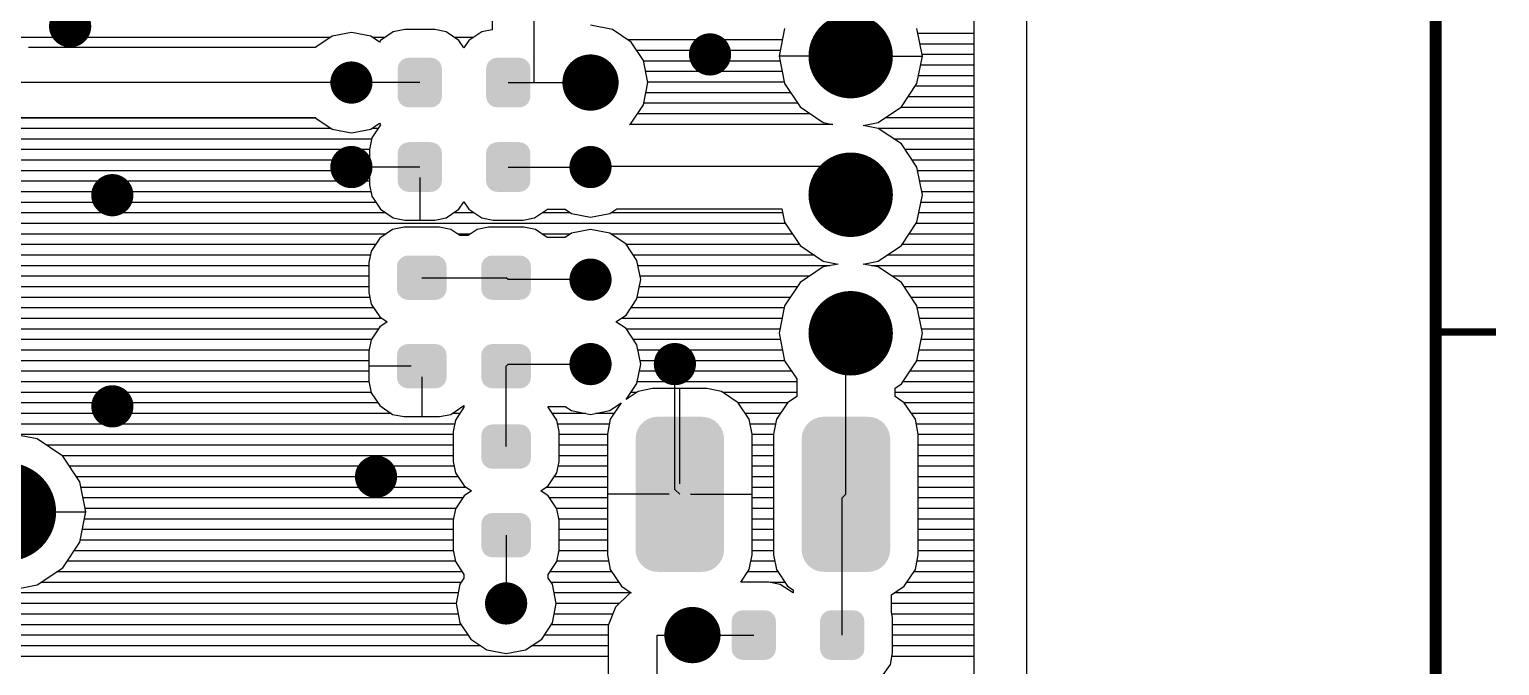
# Model space of a CAD drawing. Extents: x 295 to 953, y 10 to 290.
# Drawn here: x 823.6 to 884.6, y 181.2 to 207.6 of the extents above; entities that cross this region are included whole.
import ezdxf

# ---------------------------------------------------------------- set-up
doc = ezdxf.new("R2010")
doc.units = 0
doc.header["$LTSCALE"] = 5
doc.header["$MEASUREMENT"] = 0
doc.layers.get('0').update_dxf_attribs({"linetype": 'CONTINUOUS', "lineweight": 25})
doc.layers.add('DV-PEI-A6_BOT', color=7, linetype='CONTINUOUS')
doc.layers.add('테두리', color=3, linetype='CONTINUOUS')

# ---------------------------------------------------------------- blocks, each defined once
blk = doc.blocks.new('C')
at = {"layer": '테두리'}
blk.add_line((405, 285), (405, 15), dxfattribs=at)
for points, const_width in [([(15, 285), (15, 15), (405, 15), (405, 285), (15, 285)], 0.5), ([(407.5, 195), (405, 195)], 0.3)]:
    blk.add_lwpolyline(points, dxfattribs=dict(at, const_width=const_width))

msp = doc.modelspace()

# ---------------------------------------------------------------- linework, layer by layer
for points, const_width in [([(825.686, 207.692, -1), (824.81, 207.692, -1)], 0.876), ([(858.548, 206.454, -1), (856.795, 206.454, -1)], 1.753), ([(852.268, 206.524, -1), (851.391, 206.524, -1)], 0.876), ([(847.448, 205.356, -1), (846.28, 205.356, -1)], 1.168), ([(837.37, 205.356, -1), (836.494, 205.356, -1)], 0.876), ([(837.37, 201.85, -1), (836.494, 201.85, -1)], 0.876), ([(847.302, 201.85, -1), (846.426, 201.85, -1)], 0.876), ([(858.548, 200.7, -1), (856.795, 200.7, -1)], 1.753), ([(827.439, 200.682, -1), (826.563, 200.682, -1)], 0.876), ([(847.302, 197.177, -1), (846.426, 197.177, -1)], 0.876), ([(858.548, 194.951, -1), (856.795, 194.951, -1)], 1.753), ([(847.302, 193.672, -1), (846.426, 193.672, -1)], 0.876), ([(850.807, 193.672, -1), (849.931, 193.672, -1)], 0.876), ([(827.439, 191.919, -1), (826.563, 191.919, -1)], 0.876), ([(823.642, 187.537, -1), (821.597, 187.537, -1)], 2.045), ([(838.393, 188.998, -1), (837.517, 188.998, -1)], 0.876), ([(843.797, 183.74, -1), (842.92, 183.74, -1)], 0.876), ([(851.683, 182.426, -1), (850.515, 182.426, -1)], 1.168)]:
    msp.add_lwpolyline(points, format="xyb", close=True, dxfattribs=dict(const_width=const_width))
for points in [[(840.692, 205.931), (840.672, 206.059), (838.851, 205.931), (838.873, 206.059)], [(840.692, 205.928), (840.692, 205.931), (838.851, 205.928), (838.851, 205.931)], [(840.692, 204.783), (840.692, 205.928), (838.851, 204.783), (838.851, 205.928)], [(840.672, 206.059), (840.665, 206.075), (838.873, 206.059), (838.876, 206.075)], [(840.665, 206.075), (840.608, 206.191), (838.876, 206.075), (838.937, 206.191)], [(840.608, 206.191), (840.596, 206.204), (838.937, 206.191), (838.944, 206.204)], [(840.596, 206.204), (840.507, 206.295), (838.944, 206.204), (839.04, 206.295)], [(840.507, 206.295), (840.488, 206.305), (839.04, 206.295), (839.05, 206.305)], [(840.488, 206.305), (840.377, 206.363), (839.05, 206.305), (839.171, 206.363)], [(840.377, 206.363), (840.347, 206.367), (839.171, 206.363), (839.181, 206.367)], [(840.347, 206.367), (840.233, 206.386), (839.181, 206.367), (839.31, 206.386)], [(840.233, 206.386), (840.233, 206.39), (839.31, 206.386), (839.31, 206.39)], [(844.366, 205.931), (844.347, 206.059), (842.526, 205.931), (842.548, 206.059)], [(844.366, 205.928), (844.366, 205.931), (842.526, 205.928), (842.526, 205.931)], [(844.366, 204.783), (844.366, 205.928), (842.526, 204.783), (842.526, 205.928)], [(844.347, 206.059), (844.339, 206.075), (842.548, 206.059), (842.55, 206.075)], [(844.339, 206.075), (844.283, 206.191), (842.55, 206.075), (842.612, 206.191)], [(844.283, 206.191), (844.27, 206.204), (842.612, 206.191), (842.619, 206.204)], [(844.27, 206.204), (844.181, 206.295), (842.619, 206.204), (842.714, 206.295)], [(844.181, 206.295), (844.163, 206.305), (842.714, 206.295), (842.724, 206.305)], [(844.163, 206.305), (844.052, 206.363), (842.724, 206.305), (842.846, 206.363)], [(844.052, 206.363), (844.022, 206.367), (842.846, 206.363), (842.856, 206.367)], [(844.022, 206.367), (843.908, 206.386), (842.856, 206.367), (842.985, 206.386)], [(843.908, 206.386), (843.908, 206.39), (842.985, 206.386), (842.985, 206.39)], [(840.692, 204.78), (840.692, 204.783), (838.851, 204.78), (838.851, 204.783)], [(840.67, 204.652), (840.692, 204.78), (838.871, 204.652), (838.851, 204.78)], [(840.667, 204.636), (840.67, 204.652), (838.878, 204.636), (838.871, 204.652)], [(840.606, 204.52), (840.667, 204.636), (838.935, 204.52), (838.878, 204.636)], [(844.366, 204.78), (844.366, 204.783), (842.526, 204.78), (842.526, 204.783)], [(844.344, 204.652), (844.366, 204.78), (842.546, 204.652), (842.526, 204.78)], [(844.342, 204.636), (844.344, 204.652), (842.553, 204.636), (842.546, 204.652)], [(844.28, 204.52), (844.342, 204.636), (842.609, 204.52), (842.553, 204.636)], [(840.599, 204.507), (840.606, 204.52), (838.947, 204.507), (838.935, 204.52)], [(840.503, 204.416), (840.599, 204.507), (839.036, 204.416), (838.947, 204.507)], [(840.493, 204.406), (840.503, 204.416), (839.055, 204.406), (839.036, 204.416)], [(840.372, 204.349), (840.493, 204.406), (839.166, 204.349), (839.055, 204.406)], [(840.362, 204.344), (840.372, 204.349), (839.196, 204.344), (839.166, 204.349)], [(840.233, 204.325), (840.362, 204.344), (839.31, 204.325), (839.196, 204.344)], [(840.233, 204.322), (840.233, 204.325), (839.31, 204.322), (839.31, 204.325)], [(844.273, 204.507), (844.28, 204.52), (842.622, 204.507), (842.609, 204.52)], [(844.178, 204.416), (844.273, 204.507), (842.711, 204.416), (842.622, 204.507)], [(844.168, 204.406), (844.178, 204.416), (842.729, 204.406), (842.711, 204.416)], [(844.046, 204.349), (844.168, 204.406), (842.841, 204.349), (842.729, 204.406)], [(844.036, 204.344), (844.046, 204.349), (842.871, 204.344), (842.841, 204.349)], [(843.908, 204.325), (844.036, 204.344), (842.985, 204.325), (842.871, 204.344)], [(843.908, 204.322), (843.908, 204.325), (842.985, 204.322), (842.985, 204.325)], [(840.596, 202.699), (840.507, 202.79), (838.944, 202.699), (839.04, 202.79)], [(840.507, 202.79), (840.488, 202.8), (839.04, 202.79), (839.05, 202.8)], [(840.488, 202.8), (840.377, 202.857), (839.05, 202.8), (839.171, 202.857)], [(840.377, 202.857), (840.347, 202.862), (839.171, 202.857), (839.181, 202.862)], [(840.347, 202.862), (840.233, 202.881), (839.181, 202.862), (839.31, 202.881)], [(840.233, 202.881), (840.233, 202.884), (839.31, 202.881), (839.31, 202.884)], [(844.27, 202.699), (844.181, 202.79), (842.619, 202.699), (842.714, 202.79)], [(844.181, 202.79), (844.163, 202.8), (842.714, 202.79), (842.724, 202.8)], [(844.163, 202.8), (844.052, 202.857), (842.724, 202.8), (842.846, 202.857)], [(844.052, 202.857), (844.022, 202.862), (842.846, 202.857), (842.856, 202.862)], [(844.022, 202.862), (843.908, 202.881), (842.856, 202.862), (842.985, 202.881)], [(843.908, 202.881), (843.908, 202.884), (842.985, 202.881), (842.985, 202.884)], [(840.692, 202.426), (840.672, 202.554), (838.851, 202.426), (838.873, 202.554)], [(840.692, 202.423), (840.692, 202.426), (838.851, 202.423), (838.851, 202.426)], [(840.692, 201.278), (840.692, 202.423), (838.851, 201.278), (838.851, 202.423)], [(840.672, 202.554), (840.665, 202.57), (838.873, 202.554), (838.876, 202.57)], [(840.665, 202.57), (840.608, 202.685), (838.876, 202.57), (838.937, 202.685)], [(840.608, 202.685), (840.596, 202.699), (838.937, 202.685), (838.944, 202.699)], [(844.366, 202.426), (844.347, 202.554), (842.526, 202.426), (842.548, 202.554)], [(844.366, 202.423), (844.366, 202.426), (842.526, 202.423), (842.526, 202.426)], [(844.366, 201.278), (844.366, 202.423), (842.526, 201.278), (842.526, 202.423)], [(844.347, 202.554), (844.339, 202.57), (842.548, 202.554), (842.55, 202.57)], [(844.339, 202.57), (844.283, 202.685), (842.55, 202.57), (842.612, 202.685)], [(844.283, 202.685), (844.27, 202.699), (842.612, 202.685), (842.619, 202.699)], [(840.692, 201.275), (840.692, 201.278), (838.851, 201.275), (838.851, 201.278)], [(840.67, 201.147), (840.692, 201.275), (838.871, 201.147), (838.851, 201.275)], [(840.667, 201.131), (840.67, 201.147), (838.878, 201.131), (838.871, 201.147)], [(840.606, 201.015), (840.667, 201.131), (838.935, 201.015), (838.878, 201.131)], [(840.599, 201.002), (840.606, 201.015), (838.947, 201.002), (838.935, 201.015)], [(840.503, 200.911), (840.599, 201.002), (839.036, 200.911), (838.947, 201.002)], [(844.366, 201.275), (844.366, 201.278), (842.526, 201.275), (842.526, 201.278)], [(844.344, 201.147), (844.366, 201.275), (842.546, 201.147), (842.526, 201.275)], [(844.342, 201.131), (844.344, 201.147), (842.553, 201.131), (842.546, 201.147)], [(844.28, 201.015), (844.342, 201.131), (842.609, 201.015), (842.553, 201.131)], [(844.273, 201.002), (844.28, 201.015), (842.622, 201.002), (842.609, 201.015)], [(844.178, 200.911), (844.273, 201.002), (842.711, 200.911), (842.622, 201.002)], [(840.493, 200.901), (840.503, 200.911), (839.055, 200.901), (839.036, 200.911)], [(840.372, 200.843), (840.493, 200.901), (839.166, 200.843), (839.055, 200.901)], [(840.362, 200.839), (840.372, 200.843), (839.196, 200.839), (839.166, 200.843)], [(840.233, 200.82), (840.362, 200.839), (839.31, 200.82), (839.196, 200.839)], [(840.233, 200.816), (840.233, 200.82), (839.31, 200.816), (839.31, 200.82)], [(844.168, 200.901), (844.178, 200.911), (842.729, 200.901), (842.711, 200.911)], [(844.046, 200.843), (844.168, 200.901), (842.841, 200.843), (842.729, 200.901)], [(844.036, 200.839), (844.046, 200.843), (842.871, 200.839), (842.841, 200.843)], [(843.908, 200.82), (844.036, 200.839), (842.985, 200.82), (842.871, 200.839)], [(843.908, 200.816), (843.908, 200.82), (842.985, 200.816), (842.985, 200.82)], [(840.859, 197.864), (840.803, 197.981), (838.845, 197.864), (838.906, 197.981)], [(840.803, 197.981), (840.791, 197.994), (838.906, 197.981), (838.913, 197.994)], [(840.791, 197.994), (840.702, 198.086), (838.913, 197.994), (839.008, 198.086)], [(840.702, 198.086), (840.685, 198.095), (839.008, 198.086), (839.017, 198.095)], [(840.685, 198.095), (840.573, 198.155), (839.017, 198.095), (839.139, 198.155)], [(840.573, 198.155), (840.545, 198.159), (839.139, 198.155), (839.149, 198.159)], [(840.545, 198.159), (840.429, 198.179), (839.149, 198.159), (839.278, 198.179)], [(844.364, 197.864), (844.308, 197.981), (842.351, 197.864), (842.411, 197.981)], [(844.308, 197.981), (844.296, 197.994), (842.411, 197.981), (842.418, 197.994)], [(844.296, 197.994), (844.207, 198.086), (842.418, 197.994), (842.513, 198.086)], [(844.207, 198.086), (844.19, 198.095), (842.513, 198.086), (842.523, 198.095)], [(844.19, 198.095), (844.078, 198.155), (842.523, 198.095), (842.644, 198.155)], [(844.078, 198.155), (844.05, 198.159), (842.644, 198.155), (842.654, 198.159)], [(844.05, 198.159), (843.934, 198.179), (842.654, 198.159), (842.783, 198.179)], [(840.887, 196.797), (840.887, 197.72), (838.819, 196.797), (838.819, 197.72)], [(840.884, 197.72), (840.866, 197.85), (838.822, 197.72), (838.843, 197.85)], [(840.866, 197.85), (840.859, 197.864), (838.843, 197.85), (838.845, 197.864)], [(844.393, 196.797), (844.393, 197.72), (842.324, 196.797), (842.324, 197.72)], [(844.39, 197.72), (844.371, 197.85), (842.327, 197.72), (842.348, 197.85)], [(844.371, 197.85), (844.364, 197.864), (842.348, 197.85), (842.351, 197.864)], [(840.864, 196.668), (840.884, 196.797), (838.841, 196.668), (838.822, 196.797)], [(840.861, 196.653), (840.864, 196.668), (838.848, 196.653), (838.841, 196.668)], [(840.8, 196.536), (840.861, 196.653), (838.904, 196.536), (838.848, 196.653)], [(844.369, 196.668), (844.39, 196.797), (842.346, 196.668), (842.327, 196.797)], [(844.366, 196.653), (844.369, 196.668), (842.353, 196.653), (842.346, 196.668)], [(844.306, 196.536), (844.366, 196.653), (842.409, 196.536), (842.353, 196.653)], [(840.794, 196.524), (840.8, 196.536), (838.916, 196.524), (838.904, 196.536)], [(840.699, 196.431), (840.794, 196.524), (839.005, 196.431), (838.916, 196.524)], [(840.689, 196.422), (840.699, 196.431), (839.022, 196.422), (839.005, 196.431)], [(840.568, 196.363), (840.689, 196.422), (839.134, 196.363), (839.022, 196.422)], [(840.558, 196.358), (840.568, 196.363), (839.162, 196.358), (839.134, 196.363)], [(840.429, 196.338), (840.558, 196.358), (839.278, 196.338), (839.162, 196.358)], [(844.299, 196.524), (844.306, 196.536), (842.421, 196.524), (842.409, 196.536)], [(844.204, 196.431), (844.299, 196.524), (842.51, 196.431), (842.421, 196.524)], [(844.195, 196.422), (844.204, 196.431), (842.527, 196.422), (842.51, 196.431)], [(844.073, 196.363), (844.195, 196.422), (842.639, 196.363), (842.527, 196.422)], [(844.063, 196.358), (844.073, 196.363), (842.667, 196.358), (842.639, 196.363)], [(843.934, 196.338), (844.063, 196.358), (842.783, 196.338), (842.667, 196.358)], [(840.859, 194.19), (840.803, 194.307), (838.845, 194.19), (838.906, 194.307)], [(840.803, 194.307), (840.791, 194.319), (838.906, 194.307), (838.913, 194.319)], [(840.791, 194.319), (840.702, 194.412), (838.913, 194.319), (839.008, 194.412)], [(840.702, 194.412), (840.685, 194.421), (839.008, 194.412), (839.017, 194.421)], [(840.685, 194.421), (840.573, 194.48), (839.017, 194.421), (839.139, 194.48)], [(840.573, 194.48), (840.545, 194.485), (839.139, 194.48), (839.149, 194.485)], [(840.545, 194.485), (840.429, 194.504), (839.149, 194.485), (839.278, 194.504)], [(844.364, 194.19), (844.308, 194.307), (842.351, 194.19), (842.411, 194.307)], [(844.308, 194.307), (844.296, 194.319), (842.411, 194.307), (842.418, 194.319)], [(844.296, 194.319), (844.207, 194.412), (842.418, 194.319), (842.513, 194.412)], [(844.207, 194.412), (844.19, 194.421), (842.513, 194.412), (842.523, 194.421)], [(844.19, 194.421), (844.078, 194.48), (842.523, 194.421), (842.644, 194.48)], [(844.078, 194.48), (844.05, 194.485), (842.644, 194.48), (842.654, 194.485)], [(844.05, 194.485), (843.934, 194.504), (842.654, 194.485), (842.783, 194.504)], [(840.887, 193.122), (840.887, 194.045), (838.819, 193.122), (838.819, 194.045)], [(840.884, 194.045), (840.866, 194.175), (838.822, 194.045), (838.843, 194.175)], [(840.866, 194.175), (840.859, 194.19), (838.843, 194.175), (838.845, 194.19)], [(844.393, 193.122), (844.393, 194.045), (842.324, 193.122), (842.324, 194.045)], [(844.39, 194.045), (844.371, 194.175), (842.327, 194.045), (842.348, 194.175)], [(844.371, 194.175), (844.364, 194.19), (842.348, 194.175), (842.351, 194.19)], [(840.864, 192.993), (840.884, 193.122), (838.841, 192.993), (838.822, 193.122)], [(840.861, 192.978), (840.864, 192.993), (838.848, 192.978), (838.841, 192.993)], [(844.369, 192.993), (844.39, 193.122), (842.346, 192.993), (842.327, 193.122)], [(844.366, 192.978), (844.369, 192.993), (842.353, 192.978), (842.346, 192.993)], [(840.8, 192.861), (840.861, 192.978), (838.904, 192.861), (838.848, 192.978)], [(840.794, 192.849), (840.8, 192.861), (838.916, 192.849), (838.904, 192.861)], [(840.699, 192.756), (840.794, 192.849), (839.005, 192.756), (838.916, 192.849)], [(840.689, 192.747), (840.699, 192.756), (839.022, 192.747), (839.005, 192.756)], [(840.568, 192.688), (840.689, 192.747), (839.134, 192.688), (839.022, 192.747)], [(840.558, 192.683), (840.568, 192.688), (839.162, 192.683), (839.134, 192.688)], [(840.429, 192.664), (840.558, 192.683), (839.278, 192.664), (839.162, 192.683)], [(844.306, 192.861), (844.366, 192.978), (842.409, 192.861), (842.353, 192.978)], [(844.299, 192.849), (844.306, 192.861), (842.421, 192.849), (842.409, 192.861)], [(844.204, 192.756), (844.299, 192.849), (842.51, 192.756), (842.421, 192.849)], [(844.195, 192.747), (844.204, 192.756), (842.527, 192.747), (842.51, 192.756)], [(844.073, 192.688), (844.195, 192.747), (842.639, 192.688), (842.527, 192.747)], [(844.063, 192.683), (844.073, 192.688), (842.667, 192.683), (842.639, 192.688)], [(843.934, 192.664), (844.063, 192.683), (842.783, 192.664), (842.667, 192.683)], [(844.05, 191.149), (843.934, 191.168), (842.654, 191.149), (842.783, 191.168)], [(852.202, 191.146), (852.165, 191.196), (848.939, 191.146), (848.989, 191.196)], [(852.165, 191.196), (852.053, 191.291), (848.989, 191.196), (849.086, 191.291)], [(852.053, 191.291), (852.008, 191.331), (849.086, 191.291), (849.149, 191.331)], [(852.008, 191.331), (851.874, 191.401), (849.149, 191.331), (849.262, 191.401)], [(851.874, 191.401), (851.824, 191.427), (849.262, 191.401), (849.338, 191.427)], [(851.824, 191.427), (851.67, 191.468), (849.338, 191.427), (849.457, 191.468)], [(851.67, 191.468), (851.624, 191.48), (849.457, 191.468), (849.572, 191.48)], [(851.624, 191.48), (851.417, 191.487), (849.572, 191.48), (849.637, 191.487)], [(849.728, 191.487), (849.663, 191.489), (849.637, 191.487), (849.663, 191.489)], [(859.101, 191.146), (859.064, 191.196), (855.838, 191.146), (855.889, 191.196)], [(859.064, 191.196), (858.953, 191.291), (855.889, 191.196), (855.985, 191.291)], [(858.953, 191.291), (858.907, 191.331), (855.985, 191.291), (856.048, 191.331)], [(858.907, 191.331), (858.774, 191.401), (856.048, 191.331), (856.161, 191.401)], [(858.774, 191.401), (858.724, 191.427), (856.161, 191.401), (856.238, 191.427)], [(858.724, 191.427), (858.569, 191.468), (856.238, 191.427), (856.357, 191.468)], [(858.569, 191.468), (858.524, 191.48), (856.357, 191.468), (856.472, 191.48)], [(858.524, 191.48), (858.317, 191.487), (856.472, 191.48), (856.536, 191.487)], [(856.627, 191.487), (856.563, 191.489), (856.536, 191.487), (856.563, 191.489)], [(844.393, 189.787), (844.393, 190.71), (842.324, 189.787), (842.324, 190.71)], [(844.39, 190.71), (844.371, 190.839), (842.327, 190.71), (842.348, 190.839)], [(844.371, 190.839), (844.364, 190.854), (842.348, 190.839), (842.351, 190.854)], [(844.364, 190.854), (844.308, 190.971), (842.351, 190.854), (842.411, 190.971)], [(844.308, 190.971), (844.296, 190.983), (842.411, 190.971), (842.418, 190.983)], [(844.296, 190.983), (844.207, 191.076), (842.418, 190.983), (842.513, 191.076)], [(844.207, 191.076), (844.19, 191.085), (842.513, 191.076), (842.523, 191.085)], [(844.19, 191.085), (844.078, 191.144), (842.523, 191.085), (842.644, 191.144)], [(844.078, 191.144), (844.05, 191.149), (842.644, 191.144), (842.654, 191.149)], [(852.414, 185.969), (852.414, 190.567), (848.733, 185.969), (848.733, 190.567)], [(852.411, 190.569), (852.408, 190.636), (848.736, 190.569), (848.744, 190.636)], [(852.411, 190.567), (852.411, 190.569), (848.736, 190.567), (848.736, 190.569)], [(852.408, 190.636), (852.382, 190.775), (848.744, 190.636), (848.759, 190.775)], [(852.382, 190.775), (852.37, 190.839), (848.759, 190.775), (848.782, 190.839)], [(852.37, 190.839), (852.313, 190.971), (848.782, 190.839), (848.828, 190.971)], [(852.313, 190.971), (852.288, 191.029), (848.828, 190.971), (848.865, 191.029)], [(852.288, 191.029), (852.202, 191.146), (848.865, 191.029), (848.939, 191.146)], [(859.313, 185.969), (859.313, 190.567), (855.633, 185.969), (855.633, 190.567)], [(859.31, 190.569), (859.308, 190.636), (855.635, 190.569), (855.643, 190.636)], [(859.31, 190.567), (859.31, 190.569), (855.635, 190.567), (855.635, 190.569)], [(859.308, 190.636), (859.282, 190.775), (855.643, 190.636), (855.659, 190.775)], [(859.282, 190.775), (859.27, 190.839), (855.659, 190.775), (855.681, 190.839)], [(859.27, 190.839), (859.213, 190.971), (855.681, 190.839), (855.728, 190.971)], [(859.213, 190.971), (859.187, 191.029), (855.728, 190.971), (855.765, 191.029)], [(859.187, 191.029), (859.101, 191.146), (855.765, 191.029), (855.838, 191.146)], [(844.369, 189.657), (844.39, 189.787), (842.346, 189.657), (842.327, 189.787)], [(844.366, 189.643), (844.369, 189.657), (842.353, 189.643), (842.346, 189.657)], [(844.306, 189.526), (844.366, 189.643), (842.409, 189.526), (842.353, 189.643)], [(844.299, 189.513), (844.306, 189.526), (842.421, 189.513), (842.409, 189.526)], [(844.204, 189.42), (844.299, 189.513), (842.51, 189.42), (842.421, 189.513)], [(844.195, 189.411), (844.204, 189.42), (842.527, 189.411), (842.51, 189.42)], [(844.073, 189.352), (844.195, 189.411), (842.639, 189.352), (842.527, 189.411)], [(844.063, 189.348), (844.073, 189.352), (842.667, 189.348), (842.639, 189.352)], [(843.934, 189.328), (844.063, 189.348), (842.783, 189.328), (842.667, 189.348)], [(844.05, 187.474), (843.934, 187.494), (842.654, 187.474), (842.783, 187.494)], [(844.393, 186.112), (844.393, 187.035), (842.324, 186.112), (842.324, 187.035)], [(844.39, 187.035), (844.371, 187.165), (842.327, 187.035), (842.348, 187.165)], [(844.371, 187.165), (844.364, 187.179), (842.348, 187.165), (842.351, 187.179)], [(844.364, 187.179), (844.308, 187.296), (842.351, 187.179), (842.411, 187.296)], [(844.308, 187.296), (844.296, 187.309), (842.411, 187.296), (842.418, 187.309)], [(844.296, 187.309), (844.207, 187.401), (842.418, 187.309), (842.513, 187.401)], [(844.207, 187.401), (844.19, 187.41), (842.513, 187.401), (842.523, 187.41)], [(844.19, 187.41), (844.078, 187.47), (842.523, 187.41), (842.644, 187.47)], [(844.078, 187.47), (844.05, 187.474), (842.644, 187.47), (842.654, 187.474)], [(844.369, 185.983), (844.39, 186.112), (842.346, 185.983), (842.327, 186.112)], [(844.366, 185.968), (844.369, 185.983), (842.353, 185.968), (842.346, 185.983)], [(844.306, 185.851), (844.366, 185.968), (842.409, 185.851), (842.353, 185.968)], [(844.299, 185.838), (844.306, 185.851), (842.421, 185.838), (842.409, 185.851)], [(844.204, 185.746), (844.299, 185.838), (842.51, 185.746), (842.421, 185.838)], [(844.195, 185.737), (844.204, 185.746), (842.527, 185.737), (842.51, 185.746)], [(844.073, 185.678), (844.195, 185.737), (842.639, 185.678), (842.527, 185.737)], [(844.063, 185.673), (844.073, 185.678), (842.667, 185.673), (842.639, 185.678)], [(843.934, 185.653), (844.063, 185.673), (842.783, 185.653), (842.667, 185.673)], [(852.411, 185.966), (852.411, 185.969), (848.736, 185.966), (848.736, 185.969)], [(852.403, 185.9), (852.411, 185.966), (848.738, 185.9), (848.736, 185.966)], [(852.387, 185.76), (852.403, 185.9), (848.765, 185.76), (848.738, 185.9)], [(852.365, 185.696), (852.387, 185.76), (848.776, 185.696), (848.765, 185.76)], [(852.319, 185.565), (852.365, 185.696), (848.834, 185.565), (848.776, 185.696)], [(859.31, 185.966), (859.31, 185.969), (855.635, 185.966), (855.635, 185.969)], [(859.303, 185.9), (859.31, 185.966), (855.638, 185.9), (855.635, 185.966)], [(859.287, 185.76), (859.303, 185.9), (855.664, 185.76), (855.638, 185.9)], [(859.264, 185.696), (859.287, 185.76), (855.676, 185.696), (855.664, 185.76)], [(859.218, 185.565), (859.264, 185.696), (855.733, 185.565), (855.676, 185.696)], [(852.282, 185.506), (852.319, 185.565), (848.859, 185.506), (848.834, 185.565)], [(852.208, 185.39), (852.282, 185.506), (848.945, 185.39), (848.859, 185.506)], [(852.158, 185.34), (852.208, 185.39), (848.982, 185.34), (848.945, 185.39)], [(852.061, 185.244), (852.158, 185.34), (849.093, 185.244), (848.982, 185.34)], [(851.998, 185.205), (852.061, 185.244), (849.139, 185.205), (849.093, 185.244)], [(851.885, 185.135), (851.998, 185.205), (849.272, 185.135), (849.139, 185.205)], [(851.809, 185.109), (851.885, 185.135), (849.322, 185.109), (849.272, 185.135)], [(851.689, 185.068), (851.809, 185.109), (849.477, 185.068), (849.322, 185.109)], [(851.576, 185.056), (851.689, 185.068), (849.522, 185.056), (849.477, 185.068)], [(851.511, 185.049), (851.576, 185.056), (849.729, 185.049), (849.522, 185.056)], [(851.484, 185.046), (851.511, 185.049), (851.484, 185.046), (851.417, 185.049)], [(859.181, 185.506), (859.218, 185.565), (855.758, 185.506), (855.733, 185.565)], [(859.107, 185.39), (859.181, 185.506), (855.844, 185.39), (855.758, 185.506)], [(859.057, 185.34), (859.107, 185.39), (855.881, 185.34), (855.844, 185.39)], [(858.961, 185.244), (859.057, 185.34), (855.993, 185.244), (855.881, 185.34)], [(858.897, 185.205), (858.961, 185.244), (856.038, 185.205), (855.993, 185.244)], [(858.785, 185.135), (858.897, 185.205), (856.172, 185.135), (856.038, 185.205)], [(858.708, 185.109), (858.785, 185.135), (856.222, 185.109), (856.172, 185.135)], [(858.589, 185.068), (858.708, 185.109), (856.377, 185.068), (856.222, 185.109)], [(858.475, 185.056), (858.589, 185.068), (856.422, 185.056), (856.377, 185.068)], [(858.41, 185.049), (858.475, 185.056), (856.629, 185.049), (856.422, 185.056)], [(858.383, 185.046), (858.41, 185.049), (858.383, 185.046), (858.317, 185.049)], [(854.539, 183.145), (854.483, 183.261), (852.751, 183.145), (852.812, 183.261)], [(854.483, 183.261), (854.47, 183.274), (852.812, 183.261), (852.819, 183.274)], [(854.47, 183.274), (854.381, 183.365), (852.819, 183.274), (852.915, 183.365)], [(854.381, 183.365), (854.363, 183.375), (852.915, 183.365), (852.924, 183.375)], [(854.363, 183.375), (854.252, 183.433), (852.924, 183.375), (853.046, 183.433)], [(854.252, 183.433), (854.222, 183.438), (853.046, 183.433), (853.056, 183.438)], [(854.222, 183.438), (854.108, 183.456), (853.056, 183.438), (853.185, 183.456)], [(854.108, 183.456), (854.108, 183.46), (853.185, 183.456), (853.185, 183.46)], [(858.214, 183.145), (858.158, 183.261), (856.425, 183.145), (856.487, 183.261)], [(858.158, 183.261), (858.145, 183.274), (856.487, 183.261), (856.494, 183.274)], [(858.145, 183.274), (858.056, 183.365), (856.494, 183.274), (856.589, 183.365)], [(858.056, 183.365), (858.038, 183.375), (856.589, 183.365), (856.599, 183.375)], [(858.038, 183.375), (857.926, 183.433), (856.599, 183.375), (856.721, 183.433)], [(857.926, 183.433), (857.896, 183.438), (856.721, 183.433), (856.731, 183.438)], [(857.896, 183.438), (857.782, 183.456), (856.731, 183.438), (856.859, 183.456)], [(857.782, 183.456), (857.782, 183.46), (856.859, 183.456), (856.859, 183.46)], [(854.566, 183.001), (854.547, 183.13), (852.726, 183.001), (852.748, 183.13)], [(854.566, 182.998), (854.566, 183.001), (852.726, 182.998), (852.726, 183.001)], [(854.566, 181.853), (854.566, 182.998), (852.726, 181.853), (852.726, 182.998)], [(854.547, 183.13), (854.539, 183.145), (852.748, 183.13), (852.751, 183.145)], [(858.241, 183.001), (858.222, 183.13), (856.401, 183.001), (856.423, 183.13)], [(858.241, 182.998), (858.241, 183.001), (856.401, 182.998), (856.401, 183.001)], [(858.241, 181.853), (858.241, 182.998), (856.401, 181.853), (856.401, 182.998)], [(858.222, 183.13), (858.214, 183.145), (856.423, 183.13), (856.425, 183.145)], [(854.566, 181.85), (854.566, 181.853), (852.726, 181.85), (852.726, 181.853)], [(854.545, 181.722), (854.566, 181.85), (852.746, 181.722), (852.726, 181.85)], [(854.542, 181.706), (854.545, 181.722), (852.753, 181.706), (852.746, 181.722)], [(854.481, 181.591), (854.542, 181.706), (852.809, 181.591), (852.753, 181.706)], [(854.474, 181.578), (854.481, 181.591), (852.822, 181.578), (852.809, 181.591)], [(854.378, 181.486), (854.474, 181.578), (852.911, 181.486), (852.822, 181.578)], [(854.368, 181.477), (854.378, 181.486), (852.929, 181.477), (852.911, 181.486)], [(854.247, 181.419), (854.368, 181.477), (853.041, 181.419), (852.929, 181.477)], [(854.236, 181.414), (854.247, 181.419), (853.071, 181.414), (853.041, 181.419)], [(854.108, 181.396), (854.236, 181.414), (853.185, 181.396), (853.071, 181.414)], [(854.108, 181.392), (854.108, 181.396), (853.185, 181.392), (853.185, 181.396)], [(858.241, 181.85), (858.241, 181.853), (856.401, 181.85), (856.401, 181.853)], [(858.219, 181.722), (858.241, 181.85), (856.42, 181.722), (856.401, 181.85)], [(858.217, 181.706), (858.219, 181.722), (856.428, 181.706), (856.42, 181.722)], [(858.155, 181.591), (858.217, 181.706), (856.484, 181.591), (856.428, 181.706)], [(858.148, 181.578), (858.155, 181.591), (856.497, 181.578), (856.484, 181.591)], [(858.053, 181.486), (858.148, 181.578), (856.586, 181.486), (856.497, 181.578)], [(858.043, 181.477), (858.053, 181.486), (856.604, 181.477), (856.586, 181.486)], [(857.921, 181.419), (858.043, 181.477), (856.715, 181.419), (856.604, 181.477)], [(857.911, 181.414), (857.921, 181.419), (856.745, 181.414), (856.715, 181.419)], [(857.782, 181.396), (857.911, 181.414), (856.859, 181.396), (856.745, 181.414)], [(857.782, 181.392), (857.782, 181.396), (856.859, 181.392), (856.859, 181.396)]]:
    msp.add_solid(points)
at = {"layer": 'DV-PEI-A6_BOT'}
for p, q in [((864.974, 255.094), (864.974, 84.899)), ((862.783, 221.129), (862.783, 179.505)), ((844.527, 205.356), (844.527, 214.2)), ((842.774, 208.434), (842.774, 207.546)), ((847.781, 207.552), (846.864, 207.733)), ((836.068, 207.231), (823.098, 207.231)), ((836.138, 207.278), (835.46, 206.828)), ((836.932, 207.435), (836.138, 207.278)), ((837.733, 207.278), (836.932, 207.435)), ((838.095, 207.038), (837.733, 207.278)), ((838.329, 207.231), (837.803, 207.231)), ((838.136, 207.102), (838.095, 207.038)), ((838.673, 207.459), (838.136, 207.102)), ((839.146, 207.558), (838.673, 207.459)), ((840.391, 207.558), (839.146, 207.558)), ((840.864, 207.459), (840.391, 207.558)), ((841.401, 207.102), (840.864, 207.459)), ((842.009, 207.231), (841.209, 207.231)), ((841.606, 206.793), (841.401, 207.102)), ((841.816, 207.102), (841.606, 206.793)), ((842.354, 207.459), (841.816, 207.102)), ((842.774, 207.546), (842.354, 207.459)), ((848.552, 207.038), (847.781, 207.552)), ((854.832, 207.126), (848.418, 207.126)), ((849.066, 206.267), (848.552, 207.038)), ((854.926, 207.593), (854.698, 206.454)), ((860.651, 206.454), (860.423, 207.593)), ((862.783, 207.394), (860.464, 207.394)), ((835.454, 206.816), (823.519, 206.816)), ((835.46, 206.828), (835.454, 206.816)), ((854.745, 206.688), (848.786, 206.688)), ((856.637, 206.454), (854.698, 206.454)), ((854.698, 206.454), (854.926, 205.315)), ((858.711, 206.454), (860.651, 206.454)), ((860.423, 205.315), (860.651, 206.454)), ((862.783, 206.956), (860.552, 206.956)), ((862.783, 206.518), (860.639, 206.518)), ((849.247, 205.356), (849.066, 206.267)), ((854.739, 206.249), (849.072, 206.249)), ((862.783, 206.08), (860.581, 206.08)), ((836.932, 205.356), (822.912, 205.356)), ((839.772, 205.356), (836.932, 205.356)), ((843.446, 205.356), (844.527, 205.356)), ((844.527, 205.356), (846.864, 205.356)), ((849.066, 204.438), (849.247, 205.356)), ((854.821, 205.811), (849.16, 205.811)), ((854.908, 205.373), (849.247, 205.373)), ((854.926, 205.315), (855.568, 204.345)), ((859.78, 204.345), (860.423, 205.315)), ((862.783, 205.204), (860.353, 205.204)), ((862.783, 205.642), (860.493, 205.642)), ((855.171, 204.935), (849.165, 204.935)), ((862.783, 204.766), (860.061, 204.766)), ((848.552, 203.667), (849.066, 204.438)), ((855.995, 204.059), (848.815, 204.059)), ((855.469, 204.497), (849.078, 204.497)), ((855.568, 204.345), (856.532, 203.702)), ((858.816, 203.702), (859.78, 204.345)), ((862.783, 204.327), (859.757, 204.327)), ((835.454, 203.889), (817.344, 203.889)), ((836.097, 203.451), (819.599, 203.451)), ((822.625, 203.895), (835.454, 203.895)), ((835.454, 203.895), (835.46, 203.878)), ((835.46, 203.878), (836.138, 203.428)), ((836.138, 203.428), (836.932, 203.27)), ((836.932, 203.27), (837.733, 203.428)), ((837.733, 203.428), (838.095, 203.667)), ((838.136, 203.597), (837.774, 203.06)), ((838.042, 203.451), (837.774, 203.451)), ((838.095, 203.667), (838.136, 203.603)), ((838.136, 203.603), (838.142, 203.603)), ((838.142, 203.603), (838.136, 203.597)), ((848.482, 203.621), (848.552, 203.667)), ((856.924, 203.621), (848.482, 203.621)), ((856.924, 203.621), (848.482, 203.621)), ((856.532, 203.702), (856.924, 203.621)), ((858.191, 203.58), (858.816, 203.702)), ((858.816, 203.451), (858.191, 203.58)), ((862.783, 203.451), (858.811, 203.451)), ((859.78, 202.808), (858.816, 203.451)), ((862.783, 203.889), (859.103, 203.889)), ((837.768, 203.013), (820.54, 203.013)), ((837.774, 203.06), (837.68, 202.581)), ((862.783, 203.013), (859.471, 203.013)), ((860.423, 201.845), (859.78, 202.808)), ((837.68, 202.575), (820.838, 202.575)), ((837.68, 202.581), (837.68, 201.114)), ((862.783, 202.575), (859.932, 202.575)), ((837.68, 202.137), (820.972, 202.137)), ((837.68, 201.699), (821.001, 201.699)), ((839.772, 201.85), (836.932, 201.85)), ((839.333, 201.85), (837.68, 201.85)), ((843.446, 201.85), (846.864, 201.85)), ((846.887, 201.868), (846.864, 201.85)), ((857.671, 201.868), (846.887, 201.868)), ((857.671, 200.7), (857.671, 201.868)), ((862.783, 202.137), (860.224, 202.137)), ((860.651, 200.7), (860.423, 201.845)), ((862.783, 201.699), (860.452, 201.699)), ((837.68, 201.26), (821.001, 201.26)), ((837.68, 201.114), (837.774, 200.635)), ((839.772, 201.412), (839.772, 199.642)), ((862.783, 201.26), (860.54, 201.26)), ((837.943, 200.384), (820.972, 200.384)), ((837.739, 200.822), (821.001, 200.822)), ((837.774, 200.635), (838.136, 200.098)), ((841.401, 200.098), (841.606, 200.407)), ((841.623, 200.384), (841.594, 200.384)), ((841.606, 200.407), (841.816, 200.098)), ((860.423, 199.56), (860.651, 200.7)), ((862.783, 200.384), (860.592, 200.384)), ((862.783, 200.822), (860.627, 200.822)), ((838.358, 199.946), (820.838, 199.946)), ((838.136, 200.098), (838.673, 199.741)), ((838.673, 199.741), (839.146, 199.642)), ((840.391, 199.642), (840.864, 199.741)), ((840.864, 199.741), (841.401, 200.098)), ((842.038, 199.946), (841.179, 199.946)), ((841.816, 200.098), (842.354, 199.741)), ((842.354, 199.741), (842.827, 199.642)), ((844.071, 199.642), (844.544, 199.741)), ((844.544, 199.741), (845.076, 200.098)), ((846.028, 199.946), (844.86, 199.946)), ((845.076, 200.098), (845.812, 200.098)), ((845.812, 200.098), (846.069, 199.923)), ((846.069, 199.923), (846.864, 199.765)), ((846.864, 199.765), (847.664, 199.923)), ((847.664, 199.923), (847.956, 200.115)), ((854.844, 199.946), (847.705, 199.946)), ((847.956, 200.115), (854.815, 200.115)), ((854.815, 200.115), (854.926, 199.56)), ((862.783, 199.946), (860.505, 199.946)), ((854.955, 199.508), (820.54, 199.508)), ((838.644, 199.257), (838.107, 198.894)), ((839.123, 199.35), (838.644, 199.257)), ((840.589, 199.35), (839.123, 199.35)), ((839.146, 199.642), (840.391, 199.642)), ((841.068, 199.257), (840.589, 199.35)), ((841.431, 199.011), (841.068, 199.257)), ((842.149, 199.257), (841.787, 199.011)), ((842.628, 199.35), (842.149, 199.257)), ((844.095, 199.35), (842.628, 199.35)), ((842.827, 199.642), (844.071, 199.642)), ((844.574, 199.257), (844.095, 199.35)), ((845.064, 198.929), (844.574, 199.257)), ((846.069, 199.099), (845.812, 198.929)), ((846.864, 199.257), (846.069, 199.099)), ((847.664, 199.099), (846.864, 199.257)), ((848.342, 198.649), (847.664, 199.099)), ((854.926, 199.56), (855.568, 198.596)), ((859.78, 198.596), (860.423, 199.56)), ((862.783, 199.508), (860.394, 199.508)), ((837.931, 198.631), (810.351, 198.631)), ((838.375, 199.07), (819.599, 199.07)), ((838.107, 198.894), (837.75, 198.357)), ((841.88, 199.07), (841.337, 199.07)), ((841.787, 199.011), (841.431, 199.011)), ((846.028, 199.07), (844.842, 199.07)), ((845.812, 198.929), (845.064, 198.929)), ((855.253, 199.07), (847.705, 199.07)), ((848.792, 197.971), (848.342, 198.649)), ((855.545, 198.631), (848.348, 198.631)), ((855.568, 198.596), (856.532, 197.948)), ((858.816, 197.948), (859.78, 198.596)), ((862.783, 198.631), (859.804, 198.631)), ((862.783, 199.07), (860.096, 199.07)), ((837.715, 198.193), (810.351, 198.193)), ((837.75, 198.357), (837.651, 197.884)), ((837.651, 197.884), (837.651, 196.639)), ((856.17, 198.193), (848.646, 198.193)), ((848.949, 197.177), (848.792, 197.971)), ((856.532, 197.948), (857.157, 197.825)), ((858.191, 197.825), (858.816, 197.948)), ((862.783, 198.193), (859.179, 198.193)), ((837.651, 197.755), (810.351, 197.755)), ((837.651, 197.317), (810.351, 197.317)), ((856.807, 197.755), (848.832, 197.755)), ((855.96, 197.317), (848.92, 197.317)), ((856.532, 197.703), (855.568, 197.06)), ((857.157, 197.825), (856.532, 197.703)), ((858.816, 197.703), (858.191, 197.825)), ((862.783, 197.755), (858.542, 197.755)), ((859.78, 197.06), (858.816, 197.703)), ((862.783, 197.317), (859.389, 197.317)), ((837.651, 196.879), (810.351, 196.879)), ((839.853, 197.259), (843.359, 197.259)), ((843.446, 197.177), (843.359, 197.259)), ((846.864, 197.177), (843.446, 197.177)), ((848.792, 196.376), (848.949, 197.177)), ((855.451, 196.879), (848.891, 196.879)), ((855.568, 197.06), (854.926, 196.09)), ((860.423, 196.09), (859.78, 197.06)), ((862.783, 196.879), (859.897, 196.879)), ((837.692, 196.441), (810.351, 196.441)), ((837.651, 196.639), (837.75, 196.166)), ((837.75, 196.166), (838.107, 195.629)), ((848.342, 195.699), (848.792, 196.376)), ((855.159, 196.441), (848.803, 196.441)), ((854.926, 196.09), (854.698, 194.951)), ((862.783, 196.441), (860.189, 196.441)), ((860.651, 194.951), (860.423, 196.09)), ((837.855, 196.003), (810.351, 196.003)), ((838.194, 195.564), (810.351, 195.564)), ((838.107, 195.629), (838.416, 195.424)), ((847.921, 195.424), (848.342, 195.699)), ((854.821, 195.564), (848.143, 195.564)), ((854.908, 196.003), (848.546, 196.003)), ((862.783, 196.003), (860.441, 196.003)), ((862.783, 195.564), (860.528, 195.564)), ((838.048, 195.126), (810.351, 195.126)), ((838.107, 195.214), (837.75, 194.676)), ((838.416, 195.424), (838.107, 195.214)), ((848.342, 195.144), (847.921, 195.424)), ((848.792, 194.466), (848.342, 195.144)), ((854.733, 195.126), (848.348, 195.126)), ((854.698, 194.951), (854.926, 193.812)), ((857.473, 194.752), (857.671, 194.951)), ((860.423, 193.812), (860.651, 194.951)), ((862.783, 195.126), (860.616, 195.126)), ((837.756, 194.688), (810.351, 194.688)), ((837.663, 194.25), (810.351, 194.25)), ((837.75, 194.676), (837.651, 194.203)), ((854.75, 194.688), (848.646, 194.688)), ((848.949, 193.672), (848.792, 194.466)), ((854.838, 194.25), (848.832, 194.25)), ((857.473, 188.268), (857.473, 194.752)), ((862.783, 194.25), (860.511, 194.25)), ((862.783, 194.688), (860.598, 194.688)), ((837.651, 193.812), (810.351, 193.812)), ((837.651, 194.203), (837.651, 192.959)), ((843.359, 193.584), (843.446, 193.672)), ((843.446, 193.672), (846.864, 193.672)), ((848.792, 192.871), (848.949, 193.672)), ((854.92, 193.812), (848.92, 193.812)), ((850.369, 188.466), (850.369, 193.672)), ((854.926, 193.812), (855.428, 193.058)), ((859.78, 192.848), (860.423, 193.812)), ((862.783, 193.812), (860.429, 193.812)), ((837.651, 193.374), (810.351, 193.374)), ((839.415, 193.584), (837.651, 193.584)), ((839.853, 193.146), (839.853, 191.493)), ((843.359, 190.248), (843.359, 193.584)), ((855.212, 193.374), (848.891, 193.374)), ((855.428, 193.058), (855.428, 192.322)), ((862.783, 193.374), (860.137, 193.374)), ((837.744, 192.497), (810.234, 192.497)), ((837.657, 192.936), (810.351, 192.936)), ((837.651, 192.959), (837.75, 192.486)), ((837.75, 192.486), (838.107, 191.948)), ((848.348, 192.205), (848.792, 192.871)), ((848.838, 192.532), (848.348, 192.205)), ((848.792, 192.497), (848.546, 192.497)), ((855.428, 192.936), (848.803, 192.936)), ((849.446, 192.655), (848.838, 192.532)), ((851.701, 192.655), (849.446, 192.655)), ((850.573, 188.706), (850.573, 192.655)), ((852.308, 192.532), (851.701, 192.655)), ((852.998, 192.071), (852.308, 192.532)), ((855.428, 192.497), (852.355, 192.497)), ((859.517, 192.673), (859.78, 192.848)), ((859.517, 192.322), (859.517, 192.673)), ((862.783, 192.497), (859.517, 192.497)), ((862.783, 192.936), (859.839, 192.936)), ((838.031, 192.059), (809.936, 192.059)), ((838.107, 191.948), (838.644, 191.586)), ((841.068, 191.586), (841.606, 191.948)), ((841.606, 191.878), (841.255, 191.346)), ((841.606, 191.948), (841.606, 191.954)), ((841.606, 191.954), (841.606, 191.878)), ((845.111, 191.878), (845.111, 191.919)), ((845.111, 191.919), (845.812, 191.919)), ((845.467, 191.346), (845.111, 191.878)), ((845.812, 191.919), (846.069, 191.744)), ((847.664, 191.744), (848.143, 192.059)), ((848.143, 192.059), (847.687, 191.382)), ((853.459, 191.382), (852.998, 192.071)), ((855.043, 192.059), (853.004, 192.059)), ((855.048, 192.071), (854.587, 191.382)), ((855.428, 192.322), (855.048, 192.071)), ((859.897, 192.071), (859.517, 192.322)), ((860.359, 191.382), (859.897, 192.071)), ((862.783, 192.059), (859.903, 192.059)), ((841.22, 191.183), (809.06, 191.183)), ((838.591, 191.621), (809.498, 191.621)), ((838.644, 191.586), (839.123, 191.493)), ((839.123, 191.493), (840.589, 191.493)), ((840.589, 191.493), (841.068, 191.586)), ((841.437, 191.621), (841.121, 191.621)), ((841.255, 191.346), (841.156, 190.873)), ((846.665, 191.621), (845.286, 191.621)), ((845.567, 190.873), (845.467, 191.346)), ((847.647, 191.183), (845.503, 191.183)), ((846.069, 191.744), (846.864, 191.586)), ((846.864, 191.586), (847.664, 191.744)), ((847.851, 191.621), (847.068, 191.621)), ((847.687, 191.382), (847.565, 190.768)), ((854.75, 191.621), (853.296, 191.621)), ((853.582, 190.768), (853.459, 191.382)), ((854.546, 191.183), (853.5, 191.183)), ((854.587, 191.382), (854.464, 190.768)), ((862.783, 191.621), (860.195, 191.621)), ((860.481, 190.768), (860.359, 191.382)), ((862.783, 191.183), (860.4, 191.183)), ((823.875, 190.564), (822.619, 190.809)), ((841.156, 190.745), (822.941, 190.745)), ((824.939, 189.851), (823.875, 190.564)), ((841.156, 190.873), (841.156, 189.629)), ((845.567, 189.629), (845.567, 190.873)), ((847.565, 190.745), (845.567, 190.745)), ((847.565, 190.768), (847.565, 185.762)), ((853.582, 185.762), (853.582, 190.768)), ((854.464, 190.745), (853.582, 190.745)), ((854.464, 190.768), (854.464, 185.762)), ((860.481, 185.762), (860.481, 190.768)), ((862.783, 190.745), (860.481, 190.745)), ((841.156, 190.307), (824.255, 190.307)), ((847.565, 190.307), (845.567, 190.307)), ((854.464, 190.307), (853.582, 190.307)), ((862.783, 190.307), (860.481, 190.307)), ((841.156, 189.868), (824.909, 189.868)), ((825.651, 188.788), (824.939, 189.851)), ((841.197, 189.43), (825.219, 189.43)), ((841.156, 189.629), (841.255, 189.156)), ((845.467, 189.156), (845.567, 189.629)), ((847.565, 189.43), (845.526, 189.43)), ((847.565, 189.868), (845.567, 189.868)), ((854.464, 189.868), (853.582, 189.868)), ((854.464, 189.43), (853.582, 189.43)), ((862.783, 189.868), (860.481, 189.868)), ((862.783, 189.43), (860.481, 189.43)), ((841.361, 188.992), (825.511, 188.992)), ((825.897, 187.537), (825.651, 188.788)), ((841.255, 189.156), (841.612, 188.618)), ((845.111, 188.618), (845.467, 189.156)), ((847.565, 188.992), (845.362, 188.992)), ((854.464, 188.992), (853.582, 188.992)), ((862.783, 188.992), (860.481, 188.992)), ((841.699, 188.554), (825.692, 188.554)), ((841.553, 188.116), (825.78, 188.116)), ((841.612, 188.203), (841.255, 187.666)), ((841.612, 188.618), (841.921, 188.414)), ((841.921, 188.414), (841.612, 188.203)), ((844.801, 188.414), (845.111, 188.618)), ((845.111, 188.203), (844.801, 188.414)), ((847.565, 188.554), (845.023, 188.554)), ((845.467, 187.666), (845.111, 188.203)), ((847.565, 188.116), (845.17, 188.116)), ((850.135, 188.268), (847.565, 188.268)), ((850.573, 188.268), (850.369, 188.466)), ((851.012, 188.268), (853.582, 188.268)), ((854.464, 188.554), (853.582, 188.554)), ((854.464, 188.116), (853.582, 188.116)), ((857.321, 188.116), (857.473, 188.268)), ((857.321, 182.426), (857.321, 188.116)), ((862.783, 188.554), (860.481, 188.554)), ((862.783, 188.116), (860.481, 188.116)), ((823.659, 187.537), (825.897, 187.537)), ((825.651, 186.281), (825.897, 187.537)), ((841.261, 187.678), (825.868, 187.678)), ((841.255, 187.666), (841.156, 187.193)), ((847.565, 187.678), (845.462, 187.678)), ((845.567, 187.193), (845.467, 187.666)), ((854.464, 187.678), (853.582, 187.678)), ((862.783, 187.678), (860.481, 187.678)), ((841.168, 187.24), (825.838, 187.24)), ((841.156, 187.193), (841.156, 185.948)), ((847.565, 187.24), (845.555, 187.24)), ((845.567, 185.948), (845.567, 187.193)), ((854.464, 187.24), (853.582, 187.24)), ((862.783, 187.24), (860.481, 187.24)), ((824.939, 185.218), (825.651, 186.281)), ((841.156, 186.363), (825.663, 186.363)), ((841.156, 186.801), (825.751, 186.801)), ((843.359, 186.574), (843.359, 183.74)), ((847.565, 186.801), (845.567, 186.801)), ((847.565, 186.363), (845.567, 186.363)), ((854.464, 186.801), (853.582, 186.801)), ((854.464, 186.363), (853.582, 186.363)), ((862.783, 186.801), (860.481, 186.801)), ((862.783, 186.363), (860.481, 186.363)), ((841.162, 185.925), (825.412, 185.925)), ((841.156, 185.948), (841.255, 185.475)), ((845.467, 185.475), (845.567, 185.948)), ((847.565, 185.925), (845.561, 185.925)), ((847.565, 185.762), (847.687, 185.148)), ((853.459, 185.148), (853.582, 185.762)), ((854.464, 185.925), (853.582, 185.925)), ((854.464, 185.762), (854.587, 185.148)), ((860.359, 185.148), (860.481, 185.762)), ((862.783, 185.925), (860.481, 185.925)), ((823.875, 184.506), (824.939, 185.218)), ((841.536, 185.049), (824.687, 185.049)), ((841.25, 185.487), (825.12, 185.487)), ((841.255, 185.475), (841.606, 184.944)), ((845.111, 184.944), (845.467, 185.475)), ((847.752, 185.049), (845.187, 185.049)), ((847.617, 185.487), (845.473, 185.487)), ((847.687, 185.148), (848.149, 184.459)), ((853.109, 184.628), (853.459, 185.148)), ((854.651, 185.049), (853.395, 185.049)), ((854.517, 185.487), (853.529, 185.487)), ((854.587, 185.148), (855.048, 184.459)), ((859.897, 184.459), (860.359, 185.148)), ((862.783, 185.049), (860.294, 185.049)), ((862.783, 185.487), (860.429, 185.487)), ((822.619, 184.26), (823.875, 184.506)), ((841.489, 184.611), (824.033, 184.611)), ((841.437, 184.535), (841.279, 183.74)), ((841.606, 184.792), (841.437, 184.535)), ((841.606, 184.944), (841.606, 184.792)), ((845.111, 184.792), (845.111, 184.944)), ((845.286, 184.535), (845.111, 184.792)), ((848.044, 184.611), (845.234, 184.611)), ((845.444, 183.74), (845.286, 184.535)), ((848.149, 184.459), (848.558, 184.184)), ((854.266, 184.628), (853.109, 184.628)), ((854.739, 184.529), (854.266, 184.628)), ((854.943, 184.611), (854.33, 184.611)), ((855.276, 184.173), (854.739, 184.529)), ((855.048, 184.459), (855.276, 184.307)), ((859.366, 184.102), (859.897, 184.459)), ((862.783, 184.611), (860.002, 184.611)), ((841.366, 184.173), (813.05, 184.173)), ((848.529, 184.173), (845.356, 184.173)), ((848.482, 184.155), (847.909, 183.582)), ((848.558, 184.184), (848.482, 184.155)), ((855.276, 184.173), (855.27, 184.173)), ((855.276, 184.307), (855.276, 184.173)), ((859.366, 183.378), (859.366, 184.102)), ((862.783, 184.173), (859.477, 184.173)), ((841.366, 183.296), (812.46, 183.296)), ((841.279, 183.734), (812.758, 183.734)), ((841.279, 183.74), (841.437, 182.94)), ((845.286, 182.94), (845.444, 183.74)), ((847.793, 183.296), (845.356, 183.296)), ((848.067, 183.734), (845.444, 183.734)), ((847.909, 183.582), (847.594, 182.829)), ((862.783, 183.734), (859.366, 183.734)), ((859.412, 183.156), (859.366, 183.378)), ((862.783, 183.296), (859.383, 183.296)), ((841.489, 182.858), (812.104, 182.858)), ((841.437, 182.94), (841.886, 182.262)), ((844.837, 182.262), (845.286, 182.94)), ((847.611, 182.858), (845.234, 182.858)), ((847.594, 182.829), (847.594, 177.559)), ((859.412, 181.69), (859.412, 183.156)), ((862.783, 182.858), (859.412, 182.858)), ((841.781, 182.42), (812.104, 182.42)), ((841.886, 182.262), (842.564, 181.812)), ((844.159, 181.812), (844.837, 182.262)), ((847.594, 182.42), (844.942, 182.42)), ((849.639, 175.497), (849.639, 182.426)), ((849.639, 182.426), (851.099, 182.426)), ((851.099, 182.426), (853.646, 182.426)), ((862.783, 182.42), (859.412, 182.42)), ((842.307, 181.982), (812.104, 181.982)), ((847.594, 181.544), (812.104, 181.544)), ((842.564, 181.812), (843.359, 181.655)), ((843.359, 181.655), (844.159, 181.812)), ((847.594, 181.982), (844.416, 181.982)), ((859.319, 181.211), (859.412, 181.69)), ((862.783, 181.544), (859.383, 181.544)), ((862.783, 181.982), (859.412, 181.982)), ((858.957, 180.673), (859.319, 181.211))]:
    msp.add_line(p, q, dxfattribs=at)

# ---------------------------------------------------------------- block references
msp.add_blockref('C', (476.978, 0))

doc.saveas('drawing.dxf')
